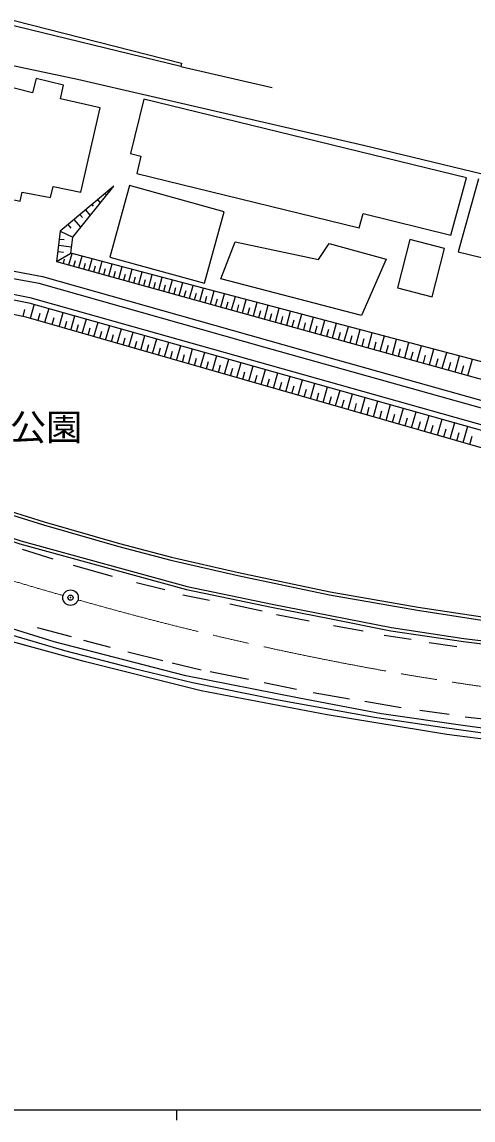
# Model space of a CAD drawing. Units: millimetres, scale not verified. Extents: x 40000 to 680000, y 20000 to 380000.
# Drawn here: x 153084 to 196616, y 204000 to 309988 of the extents above; entities that cross this region are included whole.
import ezdxf
from ezdxf.enums import TextEntityAlignment as Align

# ---------------------------------------------------------------- set-up
doc = ezdxf.new("R2010")
doc.units = ezdxf.units.MM
doc.header["$LTSCALE"] = 1000
doc.header["$PDMODE"] = 32
doc.header["$PDSIZE"] = 500
doc.linetypes.add('CHAIN', pattern=[18.5, 12, -1.5, 3.5, -1.5])
for name, color, linetype, lineweight in [('M-BGD', 7, 'Continuous', 25), ('M-BMK', 2, 'CHAIN', 13), ('M-BMK-SRVR', 3, 'Continuous', 25), ('M-TTL-BAND', 7, 'Continuous', 25)]:
    doc.layers.add(name, color=color, linetype=linetype, lineweight=lineweight)
doc.layers.add('M-BMK-HTXT', color=7, linetype='Continuous')
doc.styles.add('ＭＳ ゴシック', font='')
doc.styles.get('ＭＳ ゴシック').set_extended_font_data('MS Gothic')

msp = doc.modelspace()

# ---------------------------------------------------------------- linework, layer by layer
at = {"layer": 'M-BGD'}
for p, q in [((168401, 305689), (177239, 303649)), ((163470, 294200), (161561, 287299)), ((172597, 291674), (163470, 294200)), ((160653, 292534), (160398, 292837)), ((161166, 293345), (161098, 293426)), ((159682, 291333), (159238, 291860)), ((159991, 292212), (159852, 292378)), ((170688, 284773), (172597, 291674)), ((157827, 290069), (157529, 290423)), ((158755, 290186), (158130, 290928)), ((158920, 291109), (158681, 291392)), ((156766, 289781), (157982, 289230)), ((157865, 288264), (156604, 288414)), ((157162, 288948), (156674, 289006)), ((190515, 288985), (189314, 284328)), ((193865, 288122), (190515, 288985)), ((156420, 286872), (157795, 287686)), ((157077, 287731), (156530, 287796)), ((157616, 286541), (157924, 287651)), ((158580, 286274), (158891, 287396)), ((161561, 287299), (170688, 284773)), ((192664, 283464), (193865, 288122)), ((157084, 286688), (157192, 287085)), ((158098, 286407), (158253, 286965)), ((159062, 286140), (159218, 286704)), ((159544, 286007), (159858, 287140)), ((160026, 285873), (160183, 286443)), ((160508, 285740), (160825, 286884)), ((160989, 285606), (161149, 286181)), ((161471, 285473), (161791, 286629)), ((162435, 285206), (162758, 286373)), ((161953, 285339), (162114, 285920)), ((162917, 285073), (163079, 285659)), ((163399, 284939), (163725, 286117)), ((163881, 284806), (164045, 285397)), ((164362, 284672), (164692, 285861)), ((164844, 284539), (165010, 285136)), ((165326, 284405), (165659, 285606)), ((166293, 284137), (166629, 285349)), ((165809, 284272), (165976, 284875)), ((166780, 284003), (166949, 284611)), ((167269, 283867), (167608, 285090)), ((167761, 283731), (167931, 284345)), ((168255, 283594), (168597, 284829)), ((168751, 283457), (168923, 284077)), ((169249, 283319), (169594, 284565)), ((170253, 283041), (170601, 284298)), ((189314, 284328), (192664, 283464)), ((169750, 283180), (169923, 283806)), ((170758, 282901), (170933, 283532)), ((171266, 282760), (171618, 284029)), ((171776, 282619), (171953, 283256)), ((172289, 282477), (172644, 283758)), ((173321, 282191), (173679, 283484)), ((174363, 281902), (174725, 283208)), ((153333, 282243), (153172, 281543)), ((154260, 282742), (153867, 281369)), ((155668, 282346), (155273, 280966)), ((156676, 280564), (157073, 281951)), ((172804, 282334), (172982, 282978)), ((173841, 282047), (174021, 282697)), ((174888, 281757), (175069, 282413)), ((175415, 281611), (175780, 282929)), ((175944, 281464), (176128, 282126)), ((176477, 281317), (176845, 282647)), ((177548, 281020), (177920, 282363)), ((178630, 280721), (179005, 282076)), ((154799, 281841), (154603, 281158)), ((156171, 281420), (155983, 280763)), ((157231, 280405), (157430, 281099)), ((157788, 280245), (158187, 281637)), ((158905, 279926), (159305, 281322)), ((160025, 279605), (160427, 281007)), ((177011, 281169), (177196, 281837)), ((178088, 280871), (178274, 281545)), ((179174, 280570), (179363, 281250)), ((179721, 280418), (180100, 281786)), ((180271, 280266), (180461, 280953)), ((180823, 280113), (181206, 281494)), ((181935, 279805), (182321, 281198)), ((183058, 279494), (183448, 280901)), ((158346, 280086), (158545, 280783)), ((159464, 279765), (159665, 280465)), ((160587, 279444), (160788, 280146)), ((161150, 279282), (161553, 280690)), ((161714, 279121), (161916, 279826)), ((162279, 278959), (162684, 280372)), ((163412, 278634), (163819, 280052)), ((181378, 279959), (181570, 280653)), ((182495, 279650), (182689, 280350)), ((183623, 279337), (183819, 280044)), ((184191, 279180), (184584, 280600)), ((185335, 278863), (185732, 280296)), ((186490, 278544), (186890, 279990)), ((162845, 278797), (163048, 279504)), ((163981, 278471), (164184, 279182)), ((164550, 278308), (164958, 279732)), ((165121, 278145), (165325, 278858)), ((165692, 277981), (166101, 279410)), ((166838, 277653), (167249, 279087)), ((167989, 277323), (168401, 278763)), ((184762, 279022), (184959, 279735)), ((185911, 278704), (186110, 279424)), ((187071, 278383), (187272, 279109)), ((187655, 278221), (188059, 279681)), ((188242, 278058), (188445, 278792)), ((188831, 277895), (189239, 279369)), ((190018, 277566), (190430, 279054)), ((166265, 277817), (166470, 278533)), ((167413, 277488), (167619, 278206)), ((168566, 277158), (168772, 277879)), ((169144, 276992), (169557, 278437)), ((170303, 276660), (170718, 278110)), ((171466, 276327), (171883, 277783)), ((189423, 277731), (189628, 278471)), ((190616, 277401), (190823, 278148)), ((191217, 277234), (191633, 278736)), ((191820, 277067), (192029, 277821)), ((192426, 276899), (192846, 278415)), ((193647, 276561), (194071, 278091)), ((194880, 276220), (195307, 277764)), ((169723, 276826), (169930, 277550)), ((170884, 276494), (171092, 277220)), ((172050, 276160), (172259, 276889)), ((172634, 275992), (173053, 277453)), ((173806, 275656), (174227, 277123)), ((174983, 275319), (175405, 276792)), ((193035, 276731), (193246, 277492)), ((194262, 276391), (194475, 277159)), ((195500, 276048), (195715, 276823)), ((196123, 275875), (196555, 277434)), ((173220, 275824), (173429, 276556)), ((174394, 275488), (174605, 276223)), ((175573, 275150), (175784, 275888)), ((176164, 274981), (176588, 276459)), ((177350, 274641), (177775, 276125)), ((178540, 274300), (178966, 275789)), ((176756, 274811), (176969, 275551)), ((177944, 274471), (178157, 275214)), ((179137, 274129), (179350, 274875)), ((179734, 273958), (180163, 275453)), ((180333, 273786), (180548, 274535)), ((180933, 273615), (181363, 275115)), ((182137, 273270), (182568, 274776)), ((181535, 273442), (181750, 274194)), ((182740, 273097), (182956, 273851)), ((183345, 272924), (183778, 274435)), ((183951, 272750), (184168, 273507)), ((184558, 272576), (184992, 274093)), ((185775, 272228), (186211, 273750)), ((185166, 272402), (185383, 273162)), ((186385, 272053), (186604, 272816)), ((186996, 271878), (187434, 273406)), ((187609, 271702), (187828, 272468)), ((188223, 271526), (188662, 273061)), ((189454, 271174), (189895, 272714)), ((188838, 271350), (189058, 272119)), ((190071, 270997), (190292, 271768)), ((190689, 270820), (191132, 272365)), ((191309, 270642), (191531, 271416)), ((191930, 270464), (192374, 272016)), ((193174, 270108), (193621, 271665)), ((192551, 270286), (192774, 271063)), ((193799, 269929), (194022, 270709)), ((194424, 269750), (194872, 271313)), ((195051, 269570), (195275, 270353)), ((195678, 269390), (196128, 270960)), ((196307, 269210), (196532, 269996)), ((153111, 259091), (156054, 258179)), ((158024, 257554), (161783, 256485)), ((164126, 255884), (166858, 255212)), ((168624, 254707), (171173, 254185)), ((173137, 253838), (176259, 253162)), ((177637, 252784), (180812, 252176)), ((154549, 251550), (157822, 250685)), ((183150, 251744), (186001, 251203)), ((159019, 250326), (161586, 249647)), ((188042, 250811), (190636, 250406)), ((163316, 249195), (166682, 248343)), ((192393, 250108), (195068, 249717)), ((167586, 248131), (170393, 247439)), ((171258, 247293), (174943, 246548)), ((176459, 246242), (179572, 245590)), ((181195, 245257), (184694, 244645)), ((186184, 244446), (189669, 243820)), ((191492, 243554), (194299, 243182)), ((195855, 242929), (198502, 242636))]:
    msp.add_line(p, q, dxfattribs=at)
for points in [[(153478, 322986), (151289, 312621), (150661, 310561), (168482, 306015), (168401, 305689), (150160, 310116)], [(229680, 263412), (229193, 263381), (214420, 267934), (176427, 278598), (154756, 284752), (136264, 288056), (122734, 290570), (117347, 291827), (103159, 300421), (93165, 296195), (74788, 308228)], [(233181, 286613), (201372, 294374), (186035, 298056), (158447, 304419), (149137, 306384)], [(69620, 300374), (77346, 295103), (85741, 289762), (95861, 283882), (105734, 278641), (114027, 274563), (124050, 270125), (131757, 266956), (142063, 263188), (152883, 259609), (168954, 255216), (177166, 253497), (182776, 252399), (188696, 251230), (195691, 250179), (201588, 249463), (210182, 248389), (216436, 247768), (222643, 247291), (230282, 246789), (236465, 246598), (249035, 246707)], [(69785, 300625), (77511, 295354), (85897, 290019), (96006, 284144), (105870, 278908), (114154, 274835), (124168, 270401), (131865, 267235), (142162, 263472), (152970, 259896), (169024, 255508), (177226, 253791), (182834, 252694), (188748, 251525), (195731, 250476), (201624, 249761), (210215, 248687), (216463, 248067), (222664, 247590), (230297, 247089), (236472, 246898), (249029, 246907)], [(102828, 298237), (115944, 290371), (153734, 282890), (231252, 261075), (236987, 261093), (242505, 263206), (252149, 264542), (259797, 281256)], [(102942, 298752), (116126, 290845), (153850, 283377), (231320, 261575), (236894, 261593), (242380, 263693), (251808, 265000), (259364, 281513)], [(108203, 298287), (117276, 292722), (143166, 287680), (143764, 287550), (155054, 285410), (181656, 277887), (215012, 268526), (225603, 265303), (229204, 265841)], [(216734, 251433), (215816, 263621), (153481, 281479), (116183, 289111), (112324, 291500), (102218, 296059), (98370, 296100), (92892, 294769)], [(197141, 294832), (195196, 287796), (200748, 286440), (200267, 284187), (202965, 283510), (204048, 287448), (218795, 283732), (218490, 282604), (222888, 281256), (222857, 280162)], [(161964, 294154), (156766, 289781), (156420, 286872), (225386, 267770), (224988, 280447), (222857, 280162), (221763, 280743)], [(202335, 275905), (157795, 287686), (157982, 289230), (161964, 294154)], [(234730, 237699), (226960, 238002), (217832, 238578), (211655, 239086), (203069, 240067), (194091, 241219), (182537, 243096), (170374, 245423), (159085, 248252), (152184, 250156), (143274, 252905), (134337, 255920), (125638, 259225), (117521, 262741), (110171, 265993), (101076, 270488), (94148, 274163), (84048, 279927), (76249, 284765), (66487, 291175)], [(66663, 291439), (76003, 285283), (86066, 279132), (93658, 274852), (100103, 271543), (107837, 267587), (115522, 264045), (122777, 260954), (130375, 258013), (138940, 254901), (147225, 252261), (157185, 249320), (163925, 247581), (169548, 246229), (177662, 244576), (187107, 242891), (193876, 241877), (204477, 240404), (210490, 239656), (215609, 239173), (221622, 238738), (229826, 238297), (238457, 238053)], [(100129, 272017), (106546, 268746), (111791, 266334), (118344, 263429), (129153, 258987), (139717, 255301), (156152, 250185), (168753, 246936), (179822, 244736), (187783, 243235), (196094, 242061)], [(148539, 263510), (155156, 261441), (162431, 259355), (167455, 258042), (173909, 256564), (182776, 254692), (191265, 253214), (197473, 252261), (205256, 251260), (212481, 250587), (215913, 250324), (217268, 251498), (217950, 264818)], [(148631, 263795), (155242, 261728), (162510, 259645), (167527, 258333), (173973, 256857), (182833, 254986), (191314, 253510), (197514, 252559), (205289, 251558), (212506, 250885), (215811, 250632), (216975, 251641), (217654, 264902)], [(196094, 242061), (204154, 240979), (210979, 240101), (217317, 239581), (224402, 238996), (231487, 238866), (238442, 238443), (247082, 238633)]]:
    msp.add_lwpolyline(points, dxfattribs=at)
for points in [[(150917, 303947), (148620, 293586), (152922, 292684), (153119, 293569), (155847, 293053), (156080, 294098), (158756, 293554), (160631, 301689), (156807, 302567), (157096, 303888), (154445, 304544), (154086, 303153)], [(164831, 302524), (163572, 297277), (164552, 297025), (164161, 295358), (185630, 290120), (186018, 291486), (194471, 289404), (195993, 294928)], [(188218, 287078), (185850, 281647), (172291, 285201), (173657, 288778), (181704, 287068), (182741, 288611)]]:
    msp.add_lwpolyline(points, close=True, dxfattribs=at)
at = {"layer": 'M-BMK'}
for centre, radius, start, end in [((238972, 544089), 300834, 235.36791, 254.19728), ((240490, 541030), 298308, 254.0448, 273.04635)]:
    msp.add_arc(centre, radius, start, end, dxfattribs=at)
at = {"layer": 'M-BMK-SRVR'}
msp.add_circle((157769, 254422), 750, dxfattribs=at)
msp.add_point((157769, 254422), dxfattribs=at)
at = {"layer": 'M-TTL-BAND'}
for p, q in [((40000, 205000), (579000, 205000)), ((168000, 205000), (168000, 204000))]:
    msp.add_line(p, q, dxfattribs=at)

# ---------------------------------------------------------------- texts
at = {"layer": 'M-BMK-HTXT', "style": 'ＭＳ ゴシック'}
msp.add_text('公園', height=2566, dxfattribs=at).set_placement((155416, 270874), align=Align.MIDDLE_CENTER)

doc.saveas('drawing.dxf')
